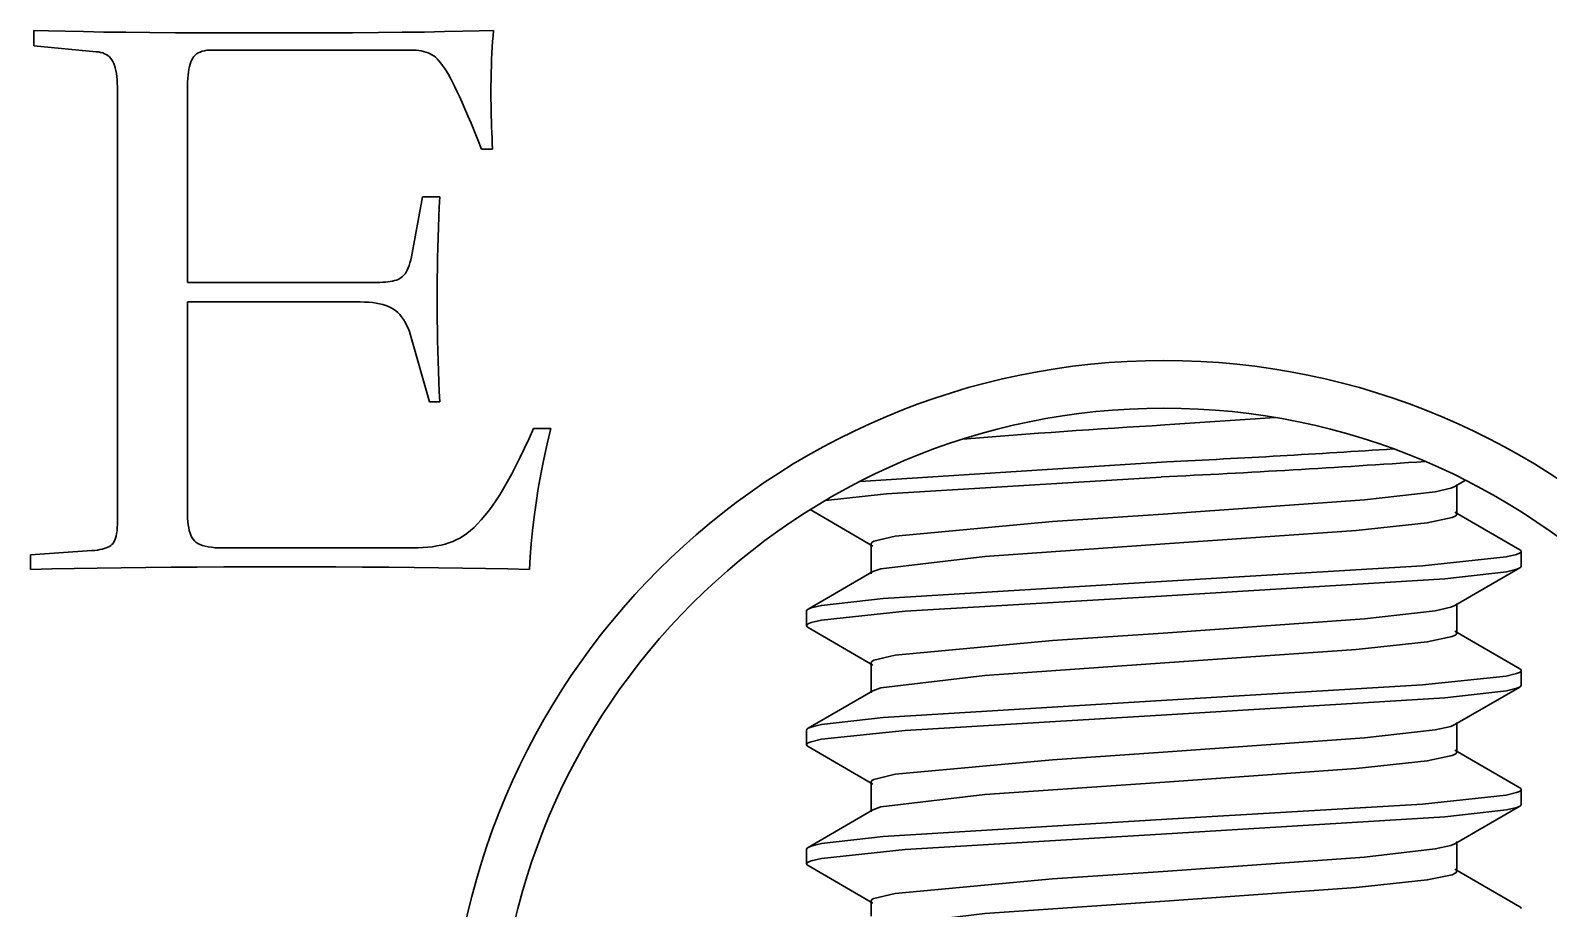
# Model space of a CAD drawing. Header units: millimetres. Extents: x -210 to 210, y -148 to 148.
# Drawn here: x -45.5 to -39.13, y -48.27 to -44.58 of the extents above; entities that cross this region are included whole.
import ezdxf

# ---------------------------------------------------------------- set-up
doc = ezdxf.new("R2010")
doc.units = ezdxf.units.MM
doc.layers.get('0').update_dxf_attribs({"lineweight": 18})

msp = doc.modelspace()

# ---------------------------------------------------------------- linework, layer by layer
at = {"color": 7, "lineweight": 30, "ltscale": 0.00155}
msp.add_line((-45.4854, -44.5807), (-45.4234, -44.5827), dxfattribs=at)
at = {"color": 7, "lineweight": 30, "ltscale": 0.001614}
msp.add_line((-45.4854, -44.6452), (-45.4854, -44.5807), dxfattribs=at)
at = {"color": 7, "lineweight": 30, "ltscale": 0.001741}
msp.add_line((-45.4234, -44.5827), (-45.3538, -44.5845), dxfattribs=at)
at = {"color": 7, "lineweight": 30, "ltscale": 0.001933}
msp.add_line((-45.3538, -44.5845), (-45.2765, -44.5861), dxfattribs=at)
at = {"color": 7, "lineweight": 30, "ltscale": 0.002124}
msp.add_line((-45.2765, -44.5861), (-45.1916, -44.5876), dxfattribs=at)
at = {"color": 7, "lineweight": 30, "ltscale": 0.002316}
msp.add_line((-45.1916, -44.5876), (-45.0989, -44.5887), dxfattribs=at)
at = {"color": 7, "lineweight": 30, "ltscale": 0.002509}
msp.add_line((-45.0989, -44.5887), (-44.9986, -44.5897), dxfattribs=at)
at = {"color": 7, "lineweight": 30, "ltscale": 0.0027}
msp.add_line((-44.9986, -44.5897), (-44.8906, -44.5905), dxfattribs=at)
at = {"color": 7, "lineweight": 30, "ltscale": 0.002892}
msp.add_line((-44.8906, -44.5905), (-44.7749, -44.591), dxfattribs=at)
at = {"color": 7, "lineweight": 30, "ltscale": 0.003084}
msp.add_line((-44.7749, -44.591), (-44.6515, -44.5913), dxfattribs=at)
at = {"color": 7, "lineweight": 30, "ltscale": 0.003275}
msp.add_line((-44.6515, -44.5913), (-44.5205, -44.5914), dxfattribs=at)
at = {"color": 7, "lineweight": 30, "ltscale": 0.003308}
msp.add_line((-44.5205, -44.5914), (-44.3882, -44.5913), dxfattribs=at)
at = {"color": 7, "lineweight": 30, "ltscale": 0.003109}
msp.add_line((-44.3882, -44.5913), (-44.2639, -44.591), dxfattribs=at)
at = {"color": 7, "lineweight": 30, "ltscale": 0.00291}
msp.add_line((-44.2639, -44.591), (-44.1475, -44.5905), dxfattribs=at)
at = {"color": 7, "lineweight": 30, "ltscale": 0.002711}
msp.add_line((-44.1475, -44.5905), (-44.039, -44.5897), dxfattribs=at)
at = {"color": 7, "lineweight": 30, "ltscale": 0.002512}
msp.add_line((-44.039, -44.5897), (-43.9386, -44.5887), dxfattribs=at)
at = {"color": 7, "lineweight": 30, "ltscale": 0.002313}
msp.add_line((-43.9386, -44.5887), (-43.846, -44.5876), dxfattribs=at)
at = {"color": 7, "lineweight": 30, "ltscale": 0.002114}
msp.add_line((-43.846, -44.5876), (-43.7615, -44.5861), dxfattribs=at)
at = {"color": 7, "lineweight": 30, "ltscale": 0.001915}
msp.add_line((-43.7615, -44.5861), (-43.6849, -44.5845), dxfattribs=at)
at = {"color": 7, "lineweight": 30, "ltscale": 0.001716}
msp.add_line((-43.6849, -44.5845), (-43.6163, -44.5827), dxfattribs=at)
at = {"color": 7, "lineweight": 30, "ltscale": 0.001518}
msp.add_line((-43.6163, -44.5827), (-43.5557, -44.5807), dxfattribs=at)
at = {"color": 7, "lineweight": 30, "ltscale": 0.000590005}
msp.add_line((-43.5577, -44.6033), (-43.5595, -44.6269), dxfattribs=at)
at = {"color": 7, "lineweight": 30, "ltscale": 0.000568784}
msp.add_line((-43.5557, -44.5807), (-43.5577, -44.6033), dxfattribs=at)
at = {"color": 7, "lineweight": 30, "ltscale": 0.006576}
msp.add_line((-45.2235, -44.6703), (-45.4854, -44.6452), dxfattribs=at)
at = {"color": 7, "lineweight": 30, "ltscale": 0.000244817}
msp.add_line((-45.2138, -44.6714), (-45.2235, -44.6703), dxfattribs=at)
at = {"color": 7, "lineweight": 30, "ltscale": 0.000232263}
msp.add_line((-45.2047, -44.6731), (-45.2138, -44.6714), dxfattribs=at)
at = {"color": 7, "lineweight": 30, "ltscale": 0.000221281}
msp.add_line((-45.1962, -44.6756), (-45.2047, -44.6731), dxfattribs=at)
at = {"color": 7, "lineweight": 30, "ltscale": 0.000208184}
msp.add_line((-44.7947, -44.6754), (-44.8018, -44.6799), dxfattribs=at)
at = {"color": 7, "lineweight": 30, "ltscale": 0.000218063}
msp.add_line((-44.7868, -44.6717), (-44.7947, -44.6754), dxfattribs=at)
at = {"color": 7, "lineweight": 30, "ltscale": 0.000229059}
msp.add_line((-44.7782, -44.6686), (-44.7868, -44.6717), dxfattribs=at)
at = {"color": 7, "lineweight": 30, "ltscale": 0.00024319}
msp.add_line((-44.7688, -44.6662), (-44.7782, -44.6686), dxfattribs=at)
at = {"color": 7, "lineweight": 30, "ltscale": 0.0002591}
msp.add_line((-44.7585, -44.6645), (-44.7688, -44.6662), dxfattribs=at)
at = {"color": 7, "lineweight": 30, "ltscale": 0.000276604}
msp.add_line((-44.7475, -44.6635), (-44.7585, -44.6645), dxfattribs=at)
at = {"color": 7, "lineweight": 30, "ltscale": 0.00029462}
msp.add_line((-44.7357, -44.6632), (-44.7475, -44.6635), dxfattribs=at)
at = {"color": 7, "lineweight": 30, "ltscale": 0.020804}
msp.add_line((-43.9036, -44.6632), (-44.7357, -44.6632), dxfattribs=at)
at = {"color": 7, "lineweight": 30, "ltscale": 0.00029838}
msp.add_line((-43.8917, -44.6634), (-43.9036, -44.6632), dxfattribs=at)
at = {"color": 7, "lineweight": 30, "ltscale": 0.000286712}
msp.add_line((-43.8802, -44.6642), (-43.8917, -44.6634), dxfattribs=at)
at = {"color": 7, "lineweight": 30, "ltscale": 0.000275676}
msp.add_line((-43.8693, -44.6654), (-43.8802, -44.6642), dxfattribs=at)
at = {"color": 7, "lineweight": 30, "ltscale": 0.000264619}
msp.add_line((-43.8588, -44.6672), (-43.8693, -44.6654), dxfattribs=at)
at = {"color": 7, "lineweight": 30, "ltscale": 0.000254302}
msp.add_line((-43.8489, -44.6694), (-43.8588, -44.6672), dxfattribs=at)
at = {"color": 7, "lineweight": 30, "ltscale": 0.000246384}
msp.add_line((-43.8394, -44.6722), (-43.8489, -44.6694), dxfattribs=at)
at = {"color": 7, "lineweight": 30, "ltscale": 0.000237199}
msp.add_line((-43.8305, -44.6755), (-43.8394, -44.6722), dxfattribs=at)
at = {"color": 7, "lineweight": 30, "ltscale": 0.000632117}
msp.add_line((-43.5612, -44.6513), (-43.5626, -44.6765), dxfattribs=at)
at = {"color": 7, "lineweight": 30, "ltscale": 0.000611309}
msp.add_line((-43.5595, -44.6269), (-43.5612, -44.6513), dxfattribs=at)
at = {"color": 7, "lineweight": 30, "ltscale": 0.000212233}
msp.add_line((-45.1883, -44.6787), (-45.1962, -44.6756), dxfattribs=at)
at = {"color": 7, "lineweight": 30, "ltscale": 0.000206101}
msp.add_line((-45.1809, -44.6824), (-45.1883, -44.6787), dxfattribs=at)
at = {"color": 7, "lineweight": 30, "ltscale": 0.000201022}
msp.add_line((-45.1743, -44.6869), (-45.1809, -44.6824), dxfattribs=at)
at = {"color": 7, "lineweight": 30, "ltscale": 0.000199064}
msp.add_line((-45.1682, -44.6921), (-45.1743, -44.6869), dxfattribs=at)
at = {"color": 7, "lineweight": 30, "ltscale": 0.000199573}
msp.add_line((-45.1627, -44.6979), (-45.1682, -44.6921), dxfattribs=at)
at = {"color": 7, "lineweight": 30, "ltscale": 0.000202943}
msp.add_line((-45.1579, -44.7044), (-45.1627, -44.6979), dxfattribs=at)
at = {"color": 7, "lineweight": 30, "ltscale": 0.000209187}
msp.add_line((-45.1536, -44.7116), (-45.1579, -44.7044), dxfattribs=at)
at = {"color": 7, "lineweight": 30, "ltscale": 0.00022134}
msp.add_line((-45.1498, -44.7196), (-45.1536, -44.7116), dxfattribs=at)
at = {"color": 7, "lineweight": 30, "ltscale": 0.000239582}
msp.add_line((-45.1465, -44.7286), (-45.1498, -44.7196), dxfattribs=at)
at = {"color": 7, "lineweight": 30, "ltscale": 0.000259495}
msp.add_line((-45.1436, -44.7385), (-45.1465, -44.7286), dxfattribs=at)
at = {"color": 7, "lineweight": 30, "ltscale": 0.000280725}
msp.add_line((-45.141, -44.7495), (-45.1436, -44.7385), dxfattribs=at)
at = {"color": 7, "lineweight": 30, "ltscale": 0.000285693}
msp.add_line((-44.832, -44.7322), (-44.8344, -44.7434), dxfattribs=at)
at = {"color": 7, "lineweight": 30, "ltscale": 0.000264294}
msp.add_line((-44.8292, -44.722), (-44.832, -44.7322), dxfattribs=at)
at = {"color": 7, "lineweight": 30, "ltscale": 0.000244548}
msp.add_line((-44.826, -44.7128), (-44.8292, -44.722), dxfattribs=at)
at = {"color": 7, "lineweight": 30, "ltscale": 0.00022612}
msp.add_line((-44.8223, -44.7045), (-44.826, -44.7128), dxfattribs=at)
at = {"color": 7, "lineweight": 30, "ltscale": 0.00020938}
msp.add_line((-44.8182, -44.6972), (-44.8223, -44.7045), dxfattribs=at)
at = {"color": 7, "lineweight": 30, "ltscale": 0.000199913}
msp.add_line((-44.8135, -44.6908), (-44.8182, -44.6972), dxfattribs=at)
at = {"color": 7, "lineweight": 30, "ltscale": 0.00019968}
msp.add_line((-44.808, -44.685), (-44.8135, -44.6908), dxfattribs=at)
at = {"color": 7, "lineweight": 30, "ltscale": 0.000202443}
msp.add_line((-44.8018, -44.6799), (-44.808, -44.685), dxfattribs=at)
at = {"color": 7, "lineweight": 30, "ltscale": 0.000231387}
msp.add_line((-43.8221, -44.6792), (-43.8305, -44.6755), dxfattribs=at)
at = {"color": 7, "lineweight": 30, "ltscale": 0.000224622}
msp.add_line((-43.8142, -44.6835), (-43.8221, -44.6792), dxfattribs=at)
at = {"color": 7, "lineweight": 30, "ltscale": 0.000221158}
msp.add_line((-43.8067, -44.6883), (-43.8142, -44.6835), dxfattribs=at)
at = {"color": 7, "lineweight": 30, "ltscale": 0.000228914}
msp.add_line((-43.7995, -44.6939), (-43.8067, -44.6883), dxfattribs=at)
at = {"color": 7, "lineweight": 30, "ltscale": 0.000250809}
msp.add_line((-43.7921, -44.7007), (-43.7995, -44.6939), dxfattribs=at)
at = {"color": 7, "lineweight": 30, "ltscale": 0.000274437}
msp.add_line((-43.7846, -44.7087), (-43.7921, -44.7007), dxfattribs=at)
at = {"color": 7, "lineweight": 30, "ltscale": 0.000298573}
msp.add_line((-43.7769, -44.7178), (-43.7846, -44.7087), dxfattribs=at)
at = {"color": 7, "lineweight": 30, "ltscale": 0.000324559}
msp.add_line((-43.7691, -44.7282), (-43.7769, -44.7178), dxfattribs=at)
at = {"color": 7, "lineweight": 30, "ltscale": 0.000350458}
msp.add_line((-43.7611, -44.7397), (-43.7691, -44.7282), dxfattribs=at)
at = {"color": 7, "lineweight": 30, "ltscale": 0.000696062}
msp.add_line((-43.5647, -44.7296), (-43.5655, -44.7574), dxfattribs=at)
at = {"color": 7, "lineweight": 30, "ltscale": 0.00067488}
msp.add_line((-43.5637, -44.7026), (-43.5647, -44.7296), dxfattribs=at)
at = {"color": 7, "lineweight": 30, "ltscale": 0.000653529}
msp.add_line((-43.5626, -44.6765), (-43.5637, -44.7026), dxfattribs=at)
at = {"color": 7, "lineweight": 30, "ltscale": 0.000302062}
msp.add_line((-45.1388, -44.7613), (-45.141, -44.7495), dxfattribs=at)
at = {"color": 7, "lineweight": 30, "ltscale": 0.000324609}
msp.add_line((-45.137, -44.7742), (-45.1388, -44.7613), dxfattribs=at)
at = {"color": 7, "lineweight": 30, "ltscale": 0.000347313}
msp.add_line((-45.1356, -44.788), (-45.137, -44.7742), dxfattribs=at)
at = {"color": 7, "lineweight": 30, "ltscale": 0.00037083}
msp.add_line((-45.1347, -44.8028), (-45.1356, -44.788), dxfattribs=at)
at = {"color": 7, "lineweight": 30, "ltscale": 0.000394354}
msp.add_line((-45.1341, -44.8186), (-45.1347, -44.8028), dxfattribs=at)
at = {"color": 7, "lineweight": 30, "ltscale": 0.000400388}
msp.add_line((-44.8395, -44.7978), (-44.8398, -44.8138), dxfattribs=at)
at = {"color": 7, "lineweight": 30, "ltscale": 0.000376661}
msp.add_line((-44.8389, -44.7827), (-44.8395, -44.7978), dxfattribs=at)
at = {"color": 7, "lineweight": 30, "ltscale": 0.000352917}
msp.add_line((-44.8378, -44.7687), (-44.8389, -44.7827), dxfattribs=at)
at = {"color": 7, "lineweight": 30, "ltscale": 0.000329895}
msp.add_line((-44.8363, -44.7556), (-44.8378, -44.7687), dxfattribs=at)
at = {"color": 7, "lineweight": 30, "ltscale": 0.000307242}
msp.add_line((-44.8344, -44.7434), (-44.8363, -44.7556), dxfattribs=at)
at = {"color": 7, "lineweight": 30, "ltscale": 0.000376791}
msp.add_line((-43.753, -44.7524), (-43.7611, -44.7397), dxfattribs=at)
at = {"color": 7, "lineweight": 30, "ltscale": 0.000404373}
msp.add_line((-43.7447, -44.7663), (-43.753, -44.7524), dxfattribs=at)
at = {"color": 7, "lineweight": 30, "ltscale": 0.000430984}
msp.add_line((-43.7364, -44.7814), (-43.7447, -44.7663), dxfattribs=at)
at = {"color": 7, "lineweight": 30, "ltscale": 0.000459343}
msp.add_line((-43.7278, -44.7977), (-43.7364, -44.7814), dxfattribs=at)
at = {"color": 7, "lineweight": 30, "ltscale": 0.000502583}
msp.add_line((-43.7189, -44.8157), (-43.7278, -44.7977), dxfattribs=at)
at = {"color": 7, "lineweight": 30, "ltscale": 0.000738955}
msp.add_line((-43.566, -44.7861), (-43.5663, -44.8157), dxfattribs=at)
at = {"color": 7, "lineweight": 30, "ltscale": 0.00071728}
msp.add_line((-43.5655, -44.7574), (-43.566, -44.7861), dxfattribs=at)
at = {"color": 7, "lineweight": 30, "ltscale": 0.000418307}
msp.add_line((-45.1339, -44.8353), (-45.1341, -44.8186), dxfattribs=at)
at = {"color": 7, "lineweight": 30, "ltscale": 0.045104}
msp.add_line((-45.1339, -46.6395), (-45.1339, -44.8353), dxfattribs=at)
at = {"color": 7, "lineweight": 30, "ltscale": 0.020624}
msp.add_line((-44.8398, -44.8138), (-44.8398, -45.6388), dxfattribs=at)
at = {"color": 7, "lineweight": 30, "ltscale": 0.000561347}
msp.add_line((-43.7092, -44.8359), (-43.7189, -44.8157), dxfattribs=at)
at = {"color": 7, "lineweight": 30, "ltscale": 0.000619583}
msp.add_line((-43.6988, -44.8584), (-43.7092, -44.8359), dxfattribs=at)
at = {"color": 7, "lineweight": 30, "ltscale": 0.000678869}
msp.add_line((-43.6877, -44.8832), (-43.6988, -44.8584), dxfattribs=at)
at = {"color": 7, "lineweight": 30, "ltscale": 0.000760657}
msp.add_line((-43.5663, -44.8157), (-43.5664, -44.8461), dxfattribs=at)
at = {"color": 7, "lineweight": 30, "ltscale": 0.000590901}
msp.add_line((-43.5664, -44.8461), (-43.5663, -44.8697), dxfattribs=at)
at = {"color": 7, "lineweight": 30, "ltscale": 0.000737285}
msp.add_line((-43.6758, -44.9102), (-43.6877, -44.8832), dxfattribs=at)
at = {"color": 7, "lineweight": 30, "ltscale": 0.000797023}
msp.add_line((-43.6633, -44.9395), (-43.6758, -44.9102), dxfattribs=at)
at = {"color": 7, "lineweight": 30, "ltscale": 0.000589013}
msp.add_line((-43.5663, -44.8697), (-43.5661, -44.8933), dxfattribs=at)
at = {"color": 7, "lineweight": 30, "ltscale": 0.000587535}
msp.add_line((-43.5661, -44.8933), (-43.5658, -44.9168), dxfattribs=at)
at = {"color": 7, "lineweight": 30, "ltscale": 0.000585683}
msp.add_line((-43.5658, -44.9168), (-43.5653, -44.9402), dxfattribs=at)
at = {"color": 7, "lineweight": 30, "ltscale": 0.000855495}
msp.add_line((-43.65, -44.971), (-43.6633, -44.9395), dxfattribs=at)
at = {"color": 7, "lineweight": 30, "ltscale": 0.000914709}
msp.add_line((-43.636, -45.0048), (-43.65, -44.971), dxfattribs=at)
at = {"color": 7, "lineweight": 30, "ltscale": 0.000583869}
msp.add_line((-43.5653, -44.9402), (-43.5646, -44.9636), dxfattribs=at)
at = {"color": 7, "lineweight": 30, "ltscale": 0.00058227}
msp.add_line((-43.5646, -44.9636), (-43.5638, -44.9868), dxfattribs=at)
at = {"color": 7, "lineweight": 30, "ltscale": 0.000580667}
msp.add_line((-43.5638, -44.9868), (-43.5629, -45.01), dxfattribs=at)
at = {"color": 7, "lineweight": 30, "ltscale": 0.000973538}
msp.add_line((-43.6213, -45.0409), (-43.636, -45.0048), dxfattribs=at)
at = {"color": 7, "lineweight": 30, "ltscale": 0.001033}
msp.add_line((-43.6059, -45.0792), (-43.6213, -45.0409), dxfattribs=at)
at = {"color": 7, "lineweight": 30, "ltscale": 0.000579151}
msp.add_line((-43.5629, -45.01), (-43.5618, -45.0332), dxfattribs=at)
at = {"color": 7, "lineweight": 30, "ltscale": 0.000577208}
msp.add_line((-43.5618, -45.0332), (-43.5606, -45.0562), dxfattribs=at)
at = {"color": 7, "lineweight": 30, "ltscale": 0.000575854}
msp.add_line((-43.5606, -45.0562), (-43.5593, -45.0792), dxfattribs=at)
at = {"color": 7, "lineweight": 30, "ltscale": 0.001165}
msp.add_line((-43.5593, -45.0792), (-43.6059, -45.0792), dxfattribs=at)
at = {"color": 7, "lineweight": 30, "ltscale": 0.006384}
msp.add_line((-43.9, -45.5312), (-43.8534, -45.2801), dxfattribs=at)
at = {"color": 7, "lineweight": 30, "ltscale": 0.001793}
msp.add_line((-43.8534, -45.2801), (-43.7816, -45.2801), dxfattribs=at)
at = {"color": 7, "lineweight": 30, "ltscale": 0.001061}
msp.add_line((-43.7816, -45.2801), (-43.7837, -45.3225), dxfattribs=at)
at = {"color": 7, "lineweight": 30, "ltscale": 0.001068}
msp.add_line((-43.7855, -45.365), (-43.7871, -45.4077), dxfattribs=at)
at = {"color": 7, "lineweight": 30, "ltscale": 0.001064}
msp.add_line((-43.7837, -45.3225), (-43.7855, -45.365), dxfattribs=at)
at = {"color": 7, "lineweight": 30, "ltscale": 0.001071}
msp.add_line((-43.7871, -45.4077), (-43.7885, -45.4505), dxfattribs=at)
at = {"color": 7, "lineweight": 30, "ltscale": 0.001078}
msp.add_line((-43.7897, -45.4935), (-43.7907, -45.5366), dxfattribs=at)
at = {"color": 7, "lineweight": 30, "ltscale": 0.001075}
msp.add_line((-43.7885, -45.4505), (-43.7897, -45.4935), dxfattribs=at)
at = {"color": 7, "lineweight": 30, "ltscale": 0.000294065}
msp.add_line((-43.9099, -45.5677), (-43.9063, -45.5565), dxfattribs=at)
at = {"color": 7, "lineweight": 30, "ltscale": 0.000315367}
msp.add_line((-43.9063, -45.5565), (-43.903, -45.5443), dxfattribs=at)
at = {"color": 7, "lineweight": 30, "ltscale": 0.00033739}
msp.add_line((-43.903, -45.5443), (-43.9, -45.5312), dxfattribs=at)
at = {"color": 7, "lineweight": 30, "ltscale": 0.001082}
msp.add_line((-43.7907, -45.5366), (-43.7914, -45.5799), dxfattribs=at)
at = {"color": 7, "lineweight": 30, "ltscale": 0.000209912}
msp.add_line((-43.9712, -45.6317), (-43.9632, -45.6291), dxfattribs=at)
at = {"color": 7, "lineweight": 30, "ltscale": 0.000198203}
msp.add_line((-43.9632, -45.6291), (-43.9558, -45.6262), dxfattribs=at)
at = {"color": 7, "lineweight": 30, "ltscale": 0.000187658}
msp.add_line((-43.9558, -45.6262), (-43.9491, -45.6228), dxfattribs=at)
at = {"color": 7, "lineweight": 30, "ltscale": 0.000177736}
msp.add_line((-43.9491, -45.6228), (-43.9431, -45.6191), dxfattribs=at)
at = {"color": 7, "lineweight": 30, "ltscale": 0.00017885}
msp.add_line((-43.9431, -45.6191), (-43.9374, -45.6146), dxfattribs=at)
at = {"color": 7, "lineweight": 30, "ltscale": 0.000189228}
msp.add_line((-43.9374, -45.6146), (-43.9321, -45.6092), dxfattribs=at)
at = {"color": 7, "lineweight": 30, "ltscale": 0.000202535}
msp.add_line((-43.9321, -45.6092), (-43.9271, -45.6029), dxfattribs=at)
at = {"color": 7, "lineweight": 30, "ltscale": 0.000218133}
msp.add_line((-43.9271, -45.6029), (-43.9224, -45.5955), dxfattribs=at)
at = {"color": 7, "lineweight": 30, "ltscale": 0.000235525}
msp.add_line((-43.9224, -45.5955), (-43.9179, -45.5872), dxfattribs=at)
at = {"color": 7, "lineweight": 30, "ltscale": 0.000253911}
msp.add_line((-43.9179, -45.5872), (-43.9138, -45.578), dxfattribs=at)
at = {"color": 7, "lineweight": 30, "ltscale": 0.000274141}
msp.add_line((-43.9138, -45.578), (-43.9099, -45.5677), dxfattribs=at)
at = {"color": 7, "lineweight": 30, "ltscale": 0.001089}
msp.add_line((-43.792, -45.6233), (-43.7923, -45.6668), dxfattribs=at)
at = {"color": 7, "lineweight": 30, "ltscale": 0.001085}
msp.add_line((-43.7914, -45.5799), (-43.792, -45.6233), dxfattribs=at)
at = {"color": 7, "lineweight": 30, "ltscale": 0.020176}
msp.add_line((-44.8398, -45.6388), (-44.0327, -45.6388), dxfattribs=at)
at = {"color": 7, "lineweight": 30, "ltscale": 0.000296825}
msp.add_line((-44.0327, -45.6388), (-44.0208, -45.6386), dxfattribs=at)
at = {"color": 7, "lineweight": 30, "ltscale": 0.000281146}
msp.add_line((-44.0208, -45.6386), (-44.0096, -45.638), dxfattribs=at)
at = {"color": 7, "lineweight": 30, "ltscale": 0.000265899}
msp.add_line((-44.0096, -45.638), (-43.999, -45.637), dxfattribs=at)
at = {"color": 7, "lineweight": 30, "ltscale": 0.000250347}
msp.add_line((-43.999, -45.637), (-43.9891, -45.6356), dxfattribs=at)
at = {"color": 7, "lineweight": 30, "ltscale": 0.000236902}
msp.add_line((-43.9891, -45.6356), (-43.9798, -45.6338), dxfattribs=at)
at = {"color": 7, "lineweight": 30, "ltscale": 0.000222603}
msp.add_line((-43.9798, -45.6338), (-43.9712, -45.6317), dxfattribs=at)
at = {"color": 7, "lineweight": 30, "ltscale": 0.001092}
msp.add_line((-43.7923, -45.6668), (-43.7924, -45.7105), dxfattribs=at)
at = {"color": 7, "lineweight": 30, "ltscale": 0.022328}
msp.add_line((-44.8398, -45.7213), (-44.8398, -46.6144), dxfattribs=at)
at = {"color": 7, "lineweight": 30, "ltscale": 0.018114}
msp.add_line((-44.1152, -45.7213), (-44.8398, -45.7213), dxfattribs=at)
at = {"color": 7, "lineweight": 30, "ltscale": 0.000454013}
msp.add_line((-44.097, -45.7216), (-44.1152, -45.7213), dxfattribs=at)
at = {"color": 7, "lineweight": 30, "ltscale": 0.00043243}
msp.add_line((-44.0798, -45.7225), (-44.097, -45.7216), dxfattribs=at)
at = {"color": 7, "lineweight": 30, "ltscale": 0.000409951}
msp.add_line((-44.0634, -45.724), (-44.0798, -45.7225), dxfattribs=at)
at = {"color": 7, "lineweight": 30, "ltscale": 0.000388213}
msp.add_line((-44.0481, -45.7262), (-44.0634, -45.724), dxfattribs=at)
at = {"color": 7, "lineweight": 30, "ltscale": 0.000368059}
msp.add_line((-44.0336, -45.7289), (-44.0481, -45.7262), dxfattribs=at)
at = {"color": 7, "lineweight": 30, "ltscale": 0.0003482}
msp.add_line((-44.0201, -45.7323), (-44.0336, -45.7289), dxfattribs=at)
at = {"color": 7, "lineweight": 30, "ltscale": 0.000329608}
msp.add_line((-44.0075, -45.7362), (-44.0201, -45.7323), dxfattribs=at)
at = {"color": 7, "lineweight": 30, "ltscale": 0.000313106}
msp.add_line((-43.9958, -45.7408), (-44.0075, -45.7362), dxfattribs=at)
at = {"color": 7, "lineweight": 30, "ltscale": 0.000298151}
msp.add_line((-43.9851, -45.746), (-43.9958, -45.7408), dxfattribs=at)
at = {"color": 7, "lineweight": 30, "ltscale": 0.000284492}
msp.add_line((-43.9753, -45.7518), (-43.9851, -45.746), dxfattribs=at)
at = {"color": 7, "lineweight": 30, "ltscale": 0.000280687}
msp.add_line((-43.9662, -45.7584), (-43.9753, -45.7518), dxfattribs=at)
at = {"color": 7, "lineweight": 30, "ltscale": 0.000287284}
msp.add_line((-43.9575, -45.7659), (-43.9662, -45.7584), dxfattribs=at)
at = {"color": 7, "lineweight": 30, "ltscale": 0.001076}
for p, q in [((-43.7924, -45.7105), (-43.7923, -45.7536)), ((-43.7923, -45.7536), (-43.792, -45.7966)), ((-43.792, -45.7966), (-43.7914, -45.8396)), ((-43.7914, -45.8396), (-43.7907, -45.8827)), ((-43.7907, -45.8827), (-43.7897, -45.9257)), ((-43.7897, -45.9257), (-43.7885, -45.9688)), ((-43.7816, -46.1409), (-43.8247, -46.1409))]:
    msp.add_line(p, q, dxfattribs=at)
at = {"color": 7, "lineweight": 30, "ltscale": 0.000297019}
msp.add_line((-43.9493, -45.7744), (-43.9575, -45.7659), dxfattribs=at)
at = {"color": 7, "lineweight": 30, "ltscale": 0.000307026}
msp.add_line((-43.9415, -45.7839), (-43.9493, -45.7744), dxfattribs=at)
at = {"color": 7, "lineweight": 30, "ltscale": 0.000320109}
msp.add_line((-43.9341, -45.7944), (-43.9415, -45.7839), dxfattribs=at)
at = {"color": 7, "lineweight": 30, "ltscale": 0.000334344}
msp.add_line((-43.9271, -45.8058), (-43.9341, -45.7944), dxfattribs=at)
at = {"color": 7, "lineweight": 30, "ltscale": 0.000350148}
msp.add_line((-43.9206, -45.8182), (-43.9271, -45.8058), dxfattribs=at)
at = {"color": 7, "lineweight": 30, "ltscale": 0.000367357}
msp.add_line((-43.9145, -45.8315), (-43.9206, -45.8182), dxfattribs=at)
at = {"color": 7, "lineweight": 30, "ltscale": 0.000385005}
msp.add_line((-43.9088, -45.8459), (-43.9145, -45.8315), dxfattribs=at)
at = {"color": 7, "lineweight": 30, "ltscale": 0.000404312}
msp.add_line((-43.9036, -45.8612), (-43.9088, -45.8459), dxfattribs=at)
at = {"color": 7, "lineweight": 30, "ltscale": 0.007267}
msp.add_line((-43.8247, -46.1409), (-43.9036, -45.8612), dxfattribs=at)
at = {"color": 7, "lineweight": 30, "ltscale": 0.001077}
for p, q in [((-43.7885, -45.9688), (-43.7871, -46.0118)), ((-43.7871, -46.0118), (-43.7855, -46.0549)), ((-43.7855, -46.0549), (-43.7837, -46.0979)), ((-43.7837, -46.0979), (-43.7816, -46.1409))]:
    msp.add_line(p, q, dxfattribs=at)
at = {"color": 7, "lineweight": 30, "ltscale": 0.001169}
msp.add_line((-43.4062, -46.2948), (-43.3871, -46.2521), dxfattribs=at)
at = {"color": 7, "lineweight": 30, "ltscale": 0.001794}
msp.add_line((-43.3871, -46.2521), (-43.3153, -46.2521), dxfattribs=at)
at = {"color": 7, "lineweight": 30, "ltscale": 0.001676}
msp.add_line((-43.3153, -46.2521), (-43.3304, -46.3174), dxfattribs=at)
at = {"color": 7, "lineweight": 30, "ltscale": 0.01161}
msp.add_line((-40.7382, -46.2372), (-40.2748, -46.2064), dxfattribs=at)
at = {"color": 7, "lineweight": 30, "ltscale": 0.001114}
msp.add_line((-43.425, -46.3352), (-43.4062, -46.2948), dxfattribs=at)
at = {"color": 7, "lineweight": 30, "ltscale": 0.001635}
msp.add_line((-43.3304, -46.3174), (-43.3442, -46.3814), dxfattribs=at)
at = {"color": 7, "lineweight": 30, "ltscale": 0.001005}
msp.add_line((-43.4614, -46.4094), (-43.4434, -46.3734), dxfattribs=at)
at = {"color": 7, "lineweight": 30, "ltscale": 0.00106}
msp.add_line((-43.4434, -46.3734), (-43.425, -46.3352), dxfattribs=at)
at = {"color": 7, "lineweight": 30, "ltscale": 0.001595}
msp.add_line((-43.3442, -46.3814), (-43.3566, -46.444), dxfattribs=at)
at = {"color": 7, "lineweight": 30, "ltscale": 0.032241}
msp.add_line((-40.7299, -46.3932), (-42.017, -46.4747), dxfattribs=at)
at = {"color": 7, "lineweight": 30, "ltscale": 0.000897735}
msp.add_line((-43.4962, -46.4747), (-43.479, -46.4431), dxfattribs=at)
at = {"color": 7, "lineweight": 30, "ltscale": 0.000951739}
msp.add_line((-43.479, -46.4431), (-43.4614, -46.4094), dxfattribs=at)
at = {"color": 7, "lineweight": 30, "ltscale": 0.001555}
msp.add_line((-43.3566, -46.444), (-43.3676, -46.5052), dxfattribs=at)
at = {"color": 7, "lineweight": 30, "ltscale": 0.000791805}
msp.add_line((-43.5294, -46.531), (-43.513, -46.504), dxfattribs=at)
at = {"color": 7, "lineweight": 30, "ltscale": 0.000844654}
msp.add_line((-43.513, -46.504), (-43.4962, -46.4747), dxfattribs=at)
at = {"color": 7, "lineweight": 30, "ltscale": 0.001516}
msp.add_line((-43.3676, -46.5052), (-43.3772, -46.5651), dxfattribs=at)
at = {"color": 7, "lineweight": 30, "ltscale": 0.00129}
msp.add_line((-39.5197, -46.4961), (-39.4751, -46.4701), dxfattribs=at)
at = {"color": 7, "lineweight": 30, "ltscale": 0.001566}
for p, q in [((-39.5121, -46.5498), (-39.5121, -46.4872)), ((-39.5121, -46.5498), (-39.5121, -46.6124)), ((-41.9709, -46.7998), (-41.9709, -46.7372)), ((-41.9709, -46.7998), (-41.9709, -46.8624)), ((-39.5121, -47.0498), (-39.5121, -46.9872)), ((-39.5121, -47.0498), (-39.5121, -47.1124)), ((-41.9709, -47.2998), (-41.9709, -47.2372)), ((-41.9709, -47.2998), (-41.9709, -47.3624)), ((-39.5121, -47.5498), (-39.5121, -47.4872)), ((-39.5121, -47.5498), (-39.5121, -47.6124)), ((-41.9709, -47.7998), (-41.9709, -47.7372)), ((-41.9709, -47.7998), (-41.9709, -47.8624)), ((-39.5121, -48.0498), (-39.5121, -47.9872)), ((-39.5121, -48.0498), (-39.5121, -48.1124)), ((-41.9709, -48.2998), (-41.9709, -48.2372))]:
    msp.add_line(p, q, dxfattribs=at)
at = {"color": 7, "lineweight": 30, "ltscale": 0.00064683}
msp.add_line((-43.5764, -46.5993), (-43.561, -46.5785), dxfattribs=at)
at = {"color": 7, "lineweight": 30, "ltscale": 0.000687478}
msp.add_line((-43.561, -46.5785), (-43.5454, -46.5559), dxfattribs=at)
at = {"color": 7, "lineweight": 30, "ltscale": 0.000738905}
msp.add_line((-43.5454, -46.5559), (-43.5294, -46.531), dxfattribs=at)
at = {"color": 7, "lineweight": 30, "ltscale": 0.001477}
msp.add_line((-43.3772, -46.5651), (-43.3855, -46.6236), dxfattribs=at)
at = {"color": 7, "lineweight": 30, "ltscale": 0.000380374}
msp.add_line((-45.1341, -46.6547), (-45.1339, -46.6395), dxfattribs=at)
at = {"color": 7, "lineweight": 30, "ltscale": 0.000382294}
msp.add_line((-44.8398, -46.6144), (-44.8395, -46.6297), dxfattribs=at)
at = {"color": 7, "lineweight": 30, "ltscale": 0.000358883}
msp.add_line((-44.8395, -46.6297), (-44.8386, -46.644), dxfattribs=at)
at = {"color": 7, "lineweight": 30, "ltscale": 0.000336005}
msp.add_line((-44.8386, -46.644), (-44.8372, -46.6574), dxfattribs=at)
at = {"color": 7, "lineweight": 30, "ltscale": 0.000558099}
msp.add_line((-43.6222, -46.6529), (-43.607, -46.6365), dxfattribs=at)
at = {"color": 7, "lineweight": 30, "ltscale": 0.000586984}
msp.add_line((-43.607, -46.6365), (-43.5917, -46.6186), dxfattribs=at)
at = {"color": 7, "lineweight": 30, "ltscale": 0.000615901}
msp.add_line((-43.5917, -46.6186), (-43.5764, -46.5993), dxfattribs=at)
at = {"color": 7, "lineweight": 30, "ltscale": 0.001439}
msp.add_line((-43.3855, -46.6236), (-43.3924, -46.6807), dxfattribs=at)
at = {"color": 7, "lineweight": 30, "ltscale": 0.0076}
msp.add_line((-41.9632, -46.7461), (-42.2261, -46.5933), dxfattribs=at)
at = {"color": 7, "lineweight": 30, "ltscale": 0.007863}
for p, q in [((-39.5197, -46.6036), (-39.2478, -46.7615)), ((-39.5197, -46.9961), (-39.2478, -46.8381)), ((-41.9632, -46.8536), (-42.2352, -47.0115)), ((-41.9632, -47.2461), (-42.2352, -47.0881)), ((-39.5197, -47.1036), (-39.2478, -47.2615)), ((-39.5197, -47.4961), (-39.2478, -47.3381)), ((-41.9632, -47.3536), (-42.2352, -47.5115)), ((-41.9632, -47.7461), (-42.2352, -47.5881)), ((-39.5197, -47.6036), (-39.2478, -47.7615)), ((-41.9632, -47.8536), (-42.2352, -48.0115)), ((-39.5197, -47.9961), (-39.2478, -47.8381)), ((-41.9632, -48.2461), (-42.2352, -48.0881)), ((-39.5197, -48.1036), (-39.2478, -48.2615))]:
    msp.add_line(p, q, dxfattribs=at)
at = {"color": 7, "lineweight": 30, "ltscale": 0.000221196}
msp.add_line((-45.1453, -46.7219), (-45.1423, -46.7135), dxfattribs=at)
at = {"color": 7, "lineweight": 30, "ltscale": 0.000245408}
msp.add_line((-45.1423, -46.7135), (-45.1397, -46.7041), dxfattribs=at)
at = {"color": 7, "lineweight": 30, "ltscale": 0.000270484}
msp.add_line((-45.1397, -46.7041), (-45.1376, -46.6935), dxfattribs=at)
at = {"color": 7, "lineweight": 30, "ltscale": 0.000296691}
msp.add_line((-45.1376, -46.6935), (-45.136, -46.6817), dxfattribs=at)
at = {"color": 7, "lineweight": 30, "ltscale": 0.000324282}
msp.add_line((-45.136, -46.6817), (-45.1348, -46.6688), dxfattribs=at)
at = {"color": 7, "lineweight": 30, "ltscale": 0.000351925}
msp.add_line((-45.1348, -46.6688), (-45.1341, -46.6547), dxfattribs=at)
at = {"color": 7, "lineweight": 30, "ltscale": 0.00031382}
msp.add_line((-44.8372, -46.6574), (-44.8352, -46.6698), dxfattribs=at)
at = {"color": 7, "lineweight": 30, "ltscale": 0.000292988}
msp.add_line((-44.8352, -46.6698), (-44.8326, -46.6812), dxfattribs=at)
at = {"color": 7, "lineweight": 30, "ltscale": 0.000272867}
msp.add_line((-44.8326, -46.6812), (-44.8294, -46.6917), dxfattribs=at)
at = {"color": 7, "lineweight": 30, "ltscale": 0.00025498}
msp.add_line((-44.8294, -46.6917), (-44.8257, -46.7011), dxfattribs=at)
at = {"color": 7, "lineweight": 30, "ltscale": 0.000238669}
msp.add_line((-44.8257, -46.7011), (-44.8214, -46.7097), dxfattribs=at)
at = {"color": 7, "lineweight": 30, "ltscale": 0.000224849}
msp.add_line((-44.8214, -46.7097), (-44.8165, -46.7172), dxfattribs=at)
at = {"color": 7, "lineweight": 30, "ltscale": 0.000413976}
msp.add_line((-43.7117, -46.7202), (-43.697, -46.7127), dxfattribs=at)
at = {"color": 7, "lineweight": 30, "ltscale": 0.000434048}
msp.add_line((-43.697, -46.7127), (-43.6821, -46.7036), dxfattribs=at)
at = {"color": 7, "lineweight": 30, "ltscale": 0.000454787}
msp.add_line((-43.6821, -46.7036), (-43.6673, -46.6931), dxfattribs=at)
at = {"color": 7, "lineweight": 30, "ltscale": 0.000479226}
msp.add_line((-43.6673, -46.6931), (-43.6523, -46.6812), dxfattribs=at)
at = {"color": 7, "lineweight": 30, "ltscale": 0.000503704}
msp.add_line((-43.6523, -46.6812), (-43.6373, -46.6678), dxfattribs=at)
at = {"color": 7, "lineweight": 30, "ltscale": 0.000530456}
msp.add_line((-43.6373, -46.6678), (-43.6222, -46.6529), dxfattribs=at)
at = {"color": 7, "lineweight": 30, "ltscale": 0.001401}
msp.add_line((-43.3924, -46.6807), (-43.398, -46.7365), dxfattribs=at)
at = {"color": 7, "lineweight": 30, "ltscale": 0.006472}
msp.add_line((-45.4997, -46.783), (-45.2415, -46.765), dxfattribs=at)
at = {"color": 7, "lineweight": 30, "ltscale": 0.00029686}
msp.add_line((-45.2415, -46.765), (-45.2296, -46.7642), dxfattribs=at)
at = {"color": 7, "lineweight": 30, "ltscale": 0.000277971}
msp.add_line((-45.2296, -46.7642), (-45.2186, -46.7629), dxfattribs=at)
at = {"color": 7, "lineweight": 30, "ltscale": 0.000260995}
msp.add_line((-45.2186, -46.7629), (-45.2083, -46.7613), dxfattribs=at)
at = {"color": 7, "lineweight": 30, "ltscale": 0.000243895}
msp.add_line((-45.2083, -46.7613), (-45.1987, -46.7593), dxfattribs=at)
at = {"color": 7, "lineweight": 30, "ltscale": 0.000228035}
msp.add_line((-45.1987, -46.7593), (-45.1899, -46.757), dxfattribs=at)
at = {"color": 7, "lineweight": 30, "ltscale": 0.000212372}
msp.add_line((-45.1899, -46.757), (-45.1819, -46.7543), dxfattribs=at)
at = {"color": 7, "lineweight": 30, "ltscale": 0.000197587}
msp.add_line((-45.1819, -46.7543), (-45.1746, -46.7512), dxfattribs=at)
at = {"color": 7, "lineweight": 30, "ltscale": 0.00018419}
msp.add_line((-45.1746, -46.7512), (-45.168, -46.7478), dxfattribs=at)
at = {"color": 7, "lineweight": 30, "ltscale": 0.00017289}
msp.add_line((-45.168, -46.7478), (-45.1622, -46.7441), dxfattribs=at)
at = {"color": 7, "lineweight": 30, "ltscale": 0.000162651}
msp.add_line((-45.1622, -46.7441), (-45.1572, -46.7399), dxfattribs=at)
at = {"color": 7, "lineweight": 30, "ltscale": 0.000164599}
msp.add_line((-45.1572, -46.7399), (-45.1528, -46.7351), dxfattribs=at)
at = {"color": 7, "lineweight": 30, "ltscale": 0.000180553}
msp.add_line((-45.1528, -46.7351), (-45.1488, -46.729), dxfattribs=at)
at = {"color": 7, "lineweight": 30, "ltscale": 0.000199607}
msp.add_line((-45.1488, -46.729), (-45.1453, -46.7219), dxfattribs=at)
at = {"color": 7, "lineweight": 30, "ltscale": 0.000213247}
msp.add_line((-44.8165, -46.7172), (-44.8111, -46.7238), dxfattribs=at)
at = {"color": 7, "lineweight": 30, "ltscale": 0.000216061}
msp.add_line((-44.8111, -46.7238), (-44.8047, -46.7296), dxfattribs=at)
at = {"color": 7, "lineweight": 30, "ltscale": 0.00023118}
msp.add_line((-44.8047, -46.7296), (-44.797, -46.7348), dxfattribs=at)
at = {"color": 7, "lineweight": 30, "ltscale": 0.000251812}
msp.add_line((-44.797, -46.7348), (-44.788, -46.7394), dxfattribs=at)
at = {"color": 7, "lineweight": 30, "ltscale": 0.000274797}
msp.add_line((-44.788, -46.7394), (-44.7778, -46.7433), dxfattribs=at)
at = {"color": 7, "lineweight": 30, "ltscale": 0.000300354}
msp.add_line((-44.7778, -46.7433), (-44.7662, -46.7467), dxfattribs=at)
at = {"color": 7, "lineweight": 30, "ltscale": 0.000328415}
msp.add_line((-44.7662, -46.7467), (-44.7534, -46.7494), dxfattribs=at)
at = {"color": 7, "lineweight": 30, "ltscale": 0.000357255}
msp.add_line((-44.7534, -46.7494), (-44.7393, -46.7515), dxfattribs=at)
at = {"color": 7, "lineweight": 30, "ltscale": 0.000387909}
msp.add_line((-44.7393, -46.7515), (-44.7238, -46.7531), dxfattribs=at)
at = {"color": 7, "lineweight": 30, "ltscale": 0.000417966}
msp.add_line((-44.7238, -46.7531), (-44.7071, -46.754), dxfattribs=at)
at = {"color": 7, "lineweight": 30, "ltscale": 0.000450196}
msp.add_line((-44.7071, -46.754), (-44.6891, -46.7543), dxfattribs=at)
at = {"color": 7, "lineweight": 30, "ltscale": 0.019907}
msp.add_line((-44.6891, -46.7543), (-43.8928, -46.7543), dxfattribs=at)
at = {"color": 7, "lineweight": 30, "ltscale": 0.000529546}
msp.add_line((-43.8928, -46.7543), (-43.8716, -46.7539), dxfattribs=at)
at = {"color": 7, "lineweight": 30, "ltscale": 0.00051257}
msp.add_line((-43.8716, -46.7539), (-43.8512, -46.7529), dxfattribs=at)
at = {"color": 7, "lineweight": 30, "ltscale": 0.000497748}
msp.add_line((-43.8512, -46.7529), (-43.8313, -46.7512), dxfattribs=at)
at = {"color": 7, "lineweight": 30, "ltscale": 0.00048205}
msp.add_line((-43.8313, -46.7512), (-43.8122, -46.7488), dxfattribs=at)
at = {"color": 7, "lineweight": 30, "ltscale": 0.000467904}
msp.add_line((-43.8122, -46.7488), (-43.7937, -46.7458), dxfattribs=at)
at = {"color": 7, "lineweight": 30, "ltscale": 0.000453839}
msp.add_line((-43.7937, -46.7458), (-43.776, -46.742), dxfattribs=at)
at = {"color": 7, "lineweight": 30, "ltscale": 0.000441336}
msp.add_line((-43.776, -46.742), (-43.7589, -46.7376), dxfattribs=at)
at = {"color": 7, "lineweight": 30, "ltscale": 0.000429895}
msp.add_line((-43.7589, -46.7376), (-43.7425, -46.7325), dxfattribs=at)
at = {"color": 7, "lineweight": 30, "ltscale": 0.000418735}
msp.add_line((-43.7425, -46.7325), (-43.7267, -46.7267), dxfattribs=at)
at = {"color": 7, "lineweight": 30, "ltscale": 0.000409507}
msp.add_line((-43.7267, -46.7267), (-43.7117, -46.7202), dxfattribs=at)
at = {"color": 7, "lineweight": 30, "ltscale": 0.001364}
msp.add_line((-43.398, -46.7365), (-43.4022, -46.7909), dxfattribs=at)
at = {"color": 7, "lineweight": 30, "ltscale": 0.001549}
for p, q in [((-39.2415, -46.7688), (-39.2415, -46.8308)), ((-42.2415, -47.0188), (-42.2415, -47.0808)), ((-39.2415, -47.2688), (-39.2415, -47.3308)), ((-42.2415, -47.5188), (-42.2415, -47.5808)), ((-39.2415, -47.7688), (-39.2415, -47.8308)), ((-42.2415, -48.0188), (-42.2415, -48.0808))]:
    msp.add_line(p, q, dxfattribs=at)
at = {"color": 7, "lineweight": 30, "ltscale": 0.001524}
msp.add_line((-45.4997, -46.844), (-45.4997, -46.783), dxfattribs=at)
at = {"color": 7, "lineweight": 30, "ltscale": 0.002263}
for p, q in [((-45.4092, -46.8419), (-45.4997, -46.844)), ((-43.405, -46.844), (-43.4955, -46.8419))]:
    msp.add_line(p, q, dxfattribs=at)
at = {"color": 7, "lineweight": 30, "ltscale": 0.002343}
for p, q in [((-45.3155, -46.8401), (-45.4092, -46.8419)), ((-43.4955, -46.8419), (-43.5892, -46.8401))]:
    msp.add_line(p, q, dxfattribs=at)
at = {"color": 7, "lineweight": 30, "ltscale": 0.002422}
for p, q in [((-45.2187, -46.8385), (-45.3155, -46.8401)), ((-43.5892, -46.8401), (-43.6861, -46.8385))]:
    msp.add_line(p, q, dxfattribs=at)
at = {"color": 7, "lineweight": 30, "ltscale": 0.0025}
for p, q in [((-45.1187, -46.8371), (-45.2187, -46.8385)), ((-43.6861, -46.8385), (-43.7861, -46.8371))]:
    msp.add_line(p, q, dxfattribs=at)
at = {"color": 7, "lineweight": 30, "ltscale": 0.002579}
for p, q in [((-45.0155, -46.8359), (-45.1187, -46.8371)), ((-43.7861, -46.8371), (-43.8893, -46.8359))]:
    msp.add_line(p, q, dxfattribs=at)
at = {"color": 7, "lineweight": 30, "ltscale": 0.002657}
for p, q in [((-44.9092, -46.8349), (-45.0155, -46.8359)), ((-43.8893, -46.8359), (-43.9955, -46.8349))]:
    msp.add_line(p, q, dxfattribs=at)
at = {"color": 7, "lineweight": 30, "ltscale": 0.002737}
for p, q in [((-44.7997, -46.8342), (-44.9092, -46.8349)), ((-43.9955, -46.8349), (-44.105, -46.8342))]:
    msp.add_line(p, q, dxfattribs=at)
at = {"color": 7, "lineweight": 30, "ltscale": 0.002815}
msp.add_line((-44.6871, -46.8336), (-44.7997, -46.8342), dxfattribs=at)
at = {"color": 7, "lineweight": 30, "ltscale": 0.002895}
for p, q in [((-44.5713, -46.8333), (-44.6871, -46.8336)), ((-44.2177, -46.8336), (-44.3334, -46.8333))]:
    msp.add_line(p, q, dxfattribs=at)
at = {"color": 7, "lineweight": 30, "ltscale": 0.002974}
msp.add_line((-44.4524, -46.8332), (-44.5713, -46.8333), dxfattribs=at)
at = {"color": 7, "lineweight": 30, "ltscale": 0.002973}
msp.add_line((-44.3334, -46.8333), (-44.4524, -46.8332), dxfattribs=at)
at = {"color": 7, "lineweight": 30, "ltscale": 0.002816}
msp.add_line((-44.105, -46.8342), (-44.2177, -46.8336), dxfattribs=at)
at = {"color": 7, "lineweight": 30, "ltscale": 0.001328}
msp.add_line((-43.4022, -46.7909), (-43.405, -46.844), dxfattribs=at)
at = {"color": 7, "lineweight": 30}
for points in [[(-40.7531, -46.4564), (-41.9062, -46.5265), (-42.1627, -46.5549)], [(-40.7448, -46.6124), (-39.8994, -46.5521), (-39.6026, -46.5179), (-39.5377, -46.5034), (-39.5197, -46.4961)], [(-41.9709, -46.7372), (-41.9695, -46.7335), (-41.9672, -46.731), (-41.959, -46.7261), (-41.8691, -46.7046), (-41.2097, -46.6433), (-40.7448, -46.6124)], [(-40.7382, -46.7372), (-39.9344, -46.6804), (-39.6361, -46.6485), (-39.5309, -46.6264), (-39.516, -46.6187), (-39.5127, -46.6149), (-39.5121, -46.6124)], [(-41.9632, -46.8536), (-41.9294, -46.8417), (-41.4932, -46.7898), (-40.7382, -46.7372)], [(-40.7299, -46.8932), (-39.6559, -46.8294), (-39.3046, -46.792), (-39.2613, -46.7818), (-39.2486, -46.7766), (-39.2437, -46.7732), (-39.2423, -46.7714), (-39.2415, -46.7688)], [(-40.7531, -46.9564), (-39.5627, -46.8838), (-39.3038, -46.8538), (-39.2602, -46.8434), (-39.2478, -46.8381)], [(-40.7299, -46.8932), (-41.9202, -46.9658), (-42.1791, -46.9958), (-42.2228, -47.0063), (-42.2352, -47.0115)], [(-40.7531, -46.9564), (-41.8271, -47.0202), (-42.1783, -47.0576), (-42.2216, -47.0678), (-42.2343, -47.073), (-42.2393, -47.0765), (-42.2407, -47.0782), (-42.2415, -47.0808)], [(-40.7448, -47.1124), (-39.8994, -47.0521), (-39.6026, -47.0179), (-39.5377, -47.0034), (-39.5197, -46.9961)], [(-41.9709, -47.2372), (-41.9695, -47.2335), (-41.9672, -47.231), (-41.959, -47.2261), (-41.8691, -47.2046), (-41.2097, -47.1433), (-40.7448, -47.1124)], [(-40.7382, -47.2372), (-39.9344, -47.1804), (-39.6361, -47.1485), (-39.5309, -47.1264), (-39.516, -47.1187), (-39.5127, -47.1149), (-39.5121, -47.1124)], [(-41.9632, -47.3536), (-41.9294, -47.3417), (-41.4932, -47.2898), (-40.7382, -47.2372)], [(-40.7299, -47.3932), (-39.6559, -47.3294), (-39.3046, -47.292), (-39.2613, -47.2818), (-39.2486, -47.2766), (-39.2437, -47.2732), (-39.2423, -47.2714), (-39.2415, -47.2688)], [(-40.7531, -47.4564), (-39.5627, -47.3838), (-39.3038, -47.3538), (-39.2602, -47.3434), (-39.2478, -47.3381)], [(-40.7299, -47.3932), (-41.9202, -47.4658), (-42.1791, -47.4958), (-42.2228, -47.5063), (-42.2352, -47.5115)], [(-40.7531, -47.4564), (-41.8271, -47.5202), (-42.1783, -47.5576), (-42.2216, -47.5678), (-42.2343, -47.573), (-42.2393, -47.5765), (-42.2407, -47.5782), (-42.2415, -47.5808)], [(-40.7448, -47.6124), (-39.8994, -47.5521), (-39.6026, -47.5179), (-39.5377, -47.5034), (-39.5197, -47.4961)], [(-41.9709, -47.7372), (-41.9695, -47.7335), (-41.9672, -47.731), (-41.959, -47.7261), (-41.8691, -47.7046), (-41.2097, -47.6433), (-40.7448, -47.6124)], [(-40.7382, -47.7372), (-39.9344, -47.6804), (-39.6361, -47.6485), (-39.5309, -47.6264), (-39.516, -47.6187), (-39.5127, -47.6149), (-39.5121, -47.6124)], [(-41.9632, -47.8536), (-41.9294, -47.8417), (-41.4932, -47.7898), (-40.7382, -47.7372)], [(-40.7299, -47.8932), (-39.6559, -47.8294), (-39.3046, -47.792), (-39.2613, -47.7818), (-39.2486, -47.7766), (-39.2437, -47.7732), (-39.2423, -47.7714), (-39.2415, -47.7688)], [(-40.7531, -47.9564), (-39.5627, -47.8838), (-39.3038, -47.8538), (-39.2602, -47.8434), (-39.2478, -47.8381)], [(-40.7299, -47.8932), (-41.9202, -47.9658), (-42.1791, -47.9958), (-42.2228, -48.0063), (-42.2352, -48.0115)], [(-40.7531, -47.9564), (-41.8271, -48.0202), (-42.1783, -48.0576), (-42.2216, -48.0678), (-42.2343, -48.073), (-42.2393, -48.0765), (-42.2407, -48.0782), (-42.2415, -48.0808)], [(-40.7448, -48.1124), (-39.8994, -48.0521), (-39.6026, -48.0179), (-39.5377, -48.0034), (-39.5197, -47.9961)], [(-41.9709, -48.2372), (-41.9695, -48.2335), (-41.9672, -48.231), (-41.959, -48.2261), (-41.8691, -48.2046), (-41.2097, -48.1433), (-40.7448, -48.1124)], [(-40.7382, -48.2372), (-39.9344, -48.1804), (-39.6361, -48.1485), (-39.5309, -48.1264), (-39.516, -48.1187), (-39.5127, -48.1149), (-39.5121, -48.1124)], [(-41.9632, -48.3536), (-41.9294, -48.3417), (-41.4932, -48.2898), (-40.7382, -48.2372)]]:
    msp.add_lwpolyline(points, dxfattribs=at)
for radius in [3, 2.8]:
    msp.add_circle((-40.7415, -48.9673), radius, dxfattribs=at)
for centre, radius, start, end in [((-38.4933, -84.1241), 37.9529, 93.39088, 94.67385), ((-43.1334, 3.7093), 50.2215, 272.71664, 273.98211), ((-43.83, 16.2137), 62.6833, 272.834859, 273.706398), ((-39.2512, -46.7712), 0.0102, 13.69457, 70.15257), ((-39.2512, -46.8284), 0.0102, 289.84743, 346.30543), ((-42.2317, -47.0212), 0.0102, 109.84743, 166.30543), ((-42.2317, -47.0784), 0.0102, 193.69456, 250.15257), ((-39.2512, -47.2712), 0.0102, 13.69457, 70.15257), ((-39.2512, -47.3284), 0.0102, 289.84744, 346.30543), ((-42.2317, -47.5212), 0.0102, 109.84743, 166.30544), ((-42.2317, -47.5784), 0.0102, 193.69456, 250.15257), ((-39.2512, -47.7712), 0.0102, 13.69457, 70.15257), ((-39.2512, -47.8284), 0.0102, 289.84744, 346.30543), ((-42.2317, -48.0212), 0.0102, 109.84743, 166.30544), ((-42.2317, -48.0784), 0.0102, 193.69456, 250.15257), ((-39.2512, -48.2712), 0.0102, 13.69457, 70.15257)]:
    msp.add_arc(centre, radius, start, end, dxfattribs=at)

doc.saveas('drawing.dxf')
